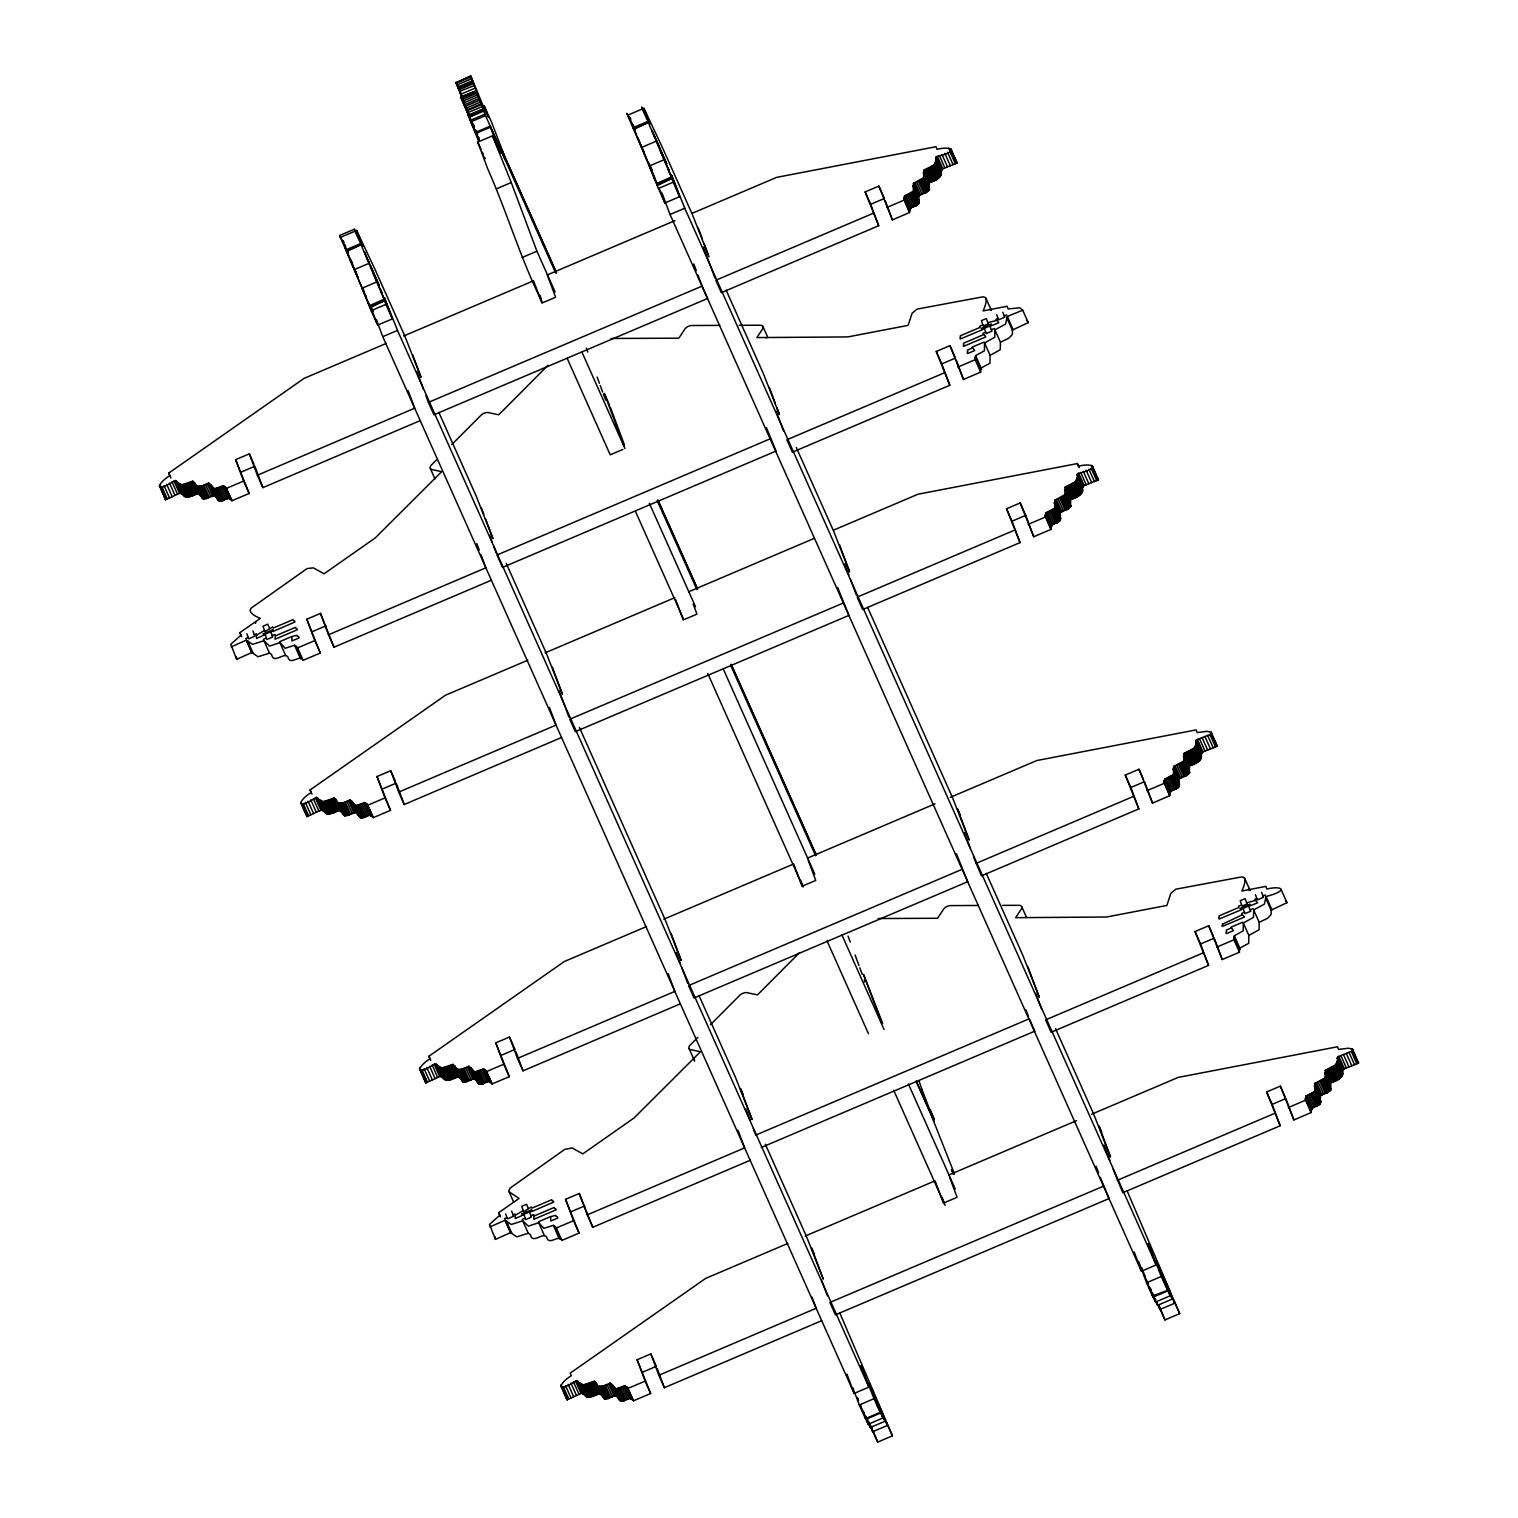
<?xml version="1.0" encoding="UTF-8"?>
<svg xmlns="http://www.w3.org/2000/svg" width="1518" height="1518" viewBox="0 0 1518 1518"><rect width="100%" height="100%" fill="white"/><g stroke="black" fill="none" stroke-linecap="round" stroke-linejoin="round"><path stroke-width="1.5" d="M885.013 1421.265L881.427 1413.486L882.945 1417.983L868.201 1424.264L866.683 1419.747L870.25 1427.527L885.013 1421.265L883.571 1417.053L887.404 1425.44L872.698 1431.721L869.472 1424.795M1172.275 1299.066L1168.689 1291.287L1170.226 1295.803L1155.483 1302.064L1153.965 1297.567L1157.532 1305.347L1172.275 1299.066L1170.833 1294.873L1174.666 1303.241L1159.961 1309.522L1159.107 1306.732L1164.951 1319.92L1179.695 1313.639L1127.172 1191.023M873.154 213.317L715.794 280.261L721.316 292.67L878.694 225.708L865.146 191.913L878.865 186.088L892.394 219.882L909.567 212.539L910.041 208.421L918.333 204.228L918.978 195.765L929.149 190.13L929.358 182.653C944.367 178.612 941.558 171.819 935.676 158.1L936.264 156.733C961.976 150.775 950.116 145.785 937.023 149.371L936.018 146.715L776.666 177.359L692.265 213.26M935.676 158.1L941.217 170.509L941.293 174.134M739.133 325.307L760.404 325.231A6.015 3.188 -24 0 1 762.529 329.026L756.894 337.584L847.784 336.92L908.125 325.364L912.071 313.22L917.081 309.103L981.672 297.054C990.059 295.213 984.385 308.002 983.133 310.924L1007.136 306.275L1008.123 308.951L1019.868 307.793L1022.715 310.203L1007.326 316.446L1005.58 324.074L994.916 329.823L994.726 337.3L984.556 342.935L984.423 350.829L975.619 355.591L974.954 358.571A26.679 14.155 -24 0 0 975.144 359.709L980.685 372.119L963.494 379.462L949.964 345.649L936.264 351.474L949.794 385.287L792.396 452.193L786.855 439.784L944.253 372.878M1006.795 317.679L1012.316 330.089L1012.449 333.372A15.711 8.33 -24 0 1 1012.126 334.7L1008.882 338.153L1000.457 342.233L1000.267 349.709L990.097 355.345L989.945 363.238L981.14 368.001L980.476 370.961A26.679 14.155 -24 0 0 980.685 372.119M1014.498 530.18L857.139 597.143L862.66 609.534L1020.039 542.59L1006.491 508.777L1020.21 502.951L1033.739 536.746L1050.911 529.421L1051.386 525.285L1059.678 521.11L1060.323 512.629L1070.494 506.993L1070.702 499.517C1085.712 495.494 1082.903 488.682 1077.021 474.982L1077.609 473.597C1103.32 467.639 1091.461 462.648 1078.368 466.254L1077.363 463.578L918.01 494.223L833.61 530.124M1077.021 474.982L1082.562 487.373L1082.638 490.997M973.455 856.816L981.463 875.867L1138.823 808.904L1125.293 775.091L1138.993 769.265L1152.542 803.079L1169.714 795.736L1170.188 791.618L1178.461 787.425L1179.125 778.962L1189.296 773.326L1189.486 765.85C1204.495 761.808 1201.706 755.015 1195.823 741.296L1196.393 739.93L1211.744 733.82L1211.174 732.302L1207.019 731.353L1197.171 732.568L1196.165 729.892L1036.813 760.537L950.249 797.367M1195.823 741.296L1201.364 753.687L1201.421 757.311M1002.563 905.373L1019.166 905.316A6.015 3.188 -24 0 1 1021.291 909.111L1015.656 917.669L1106.527 917.024L1166.868 905.449L1170.833 893.305L1175.843 889.187L1240.434 877.138C1248.821 875.298 1243.147 888.087 1241.876 891.009L1265.898 886.379L1266.885 889.036C1281.534 885.43 1289.902 890.288 1266.088 896.531L1264.342 904.159L1253.678 909.908L1253.488 917.384L1243.318 923.02L1243.166 930.913L1234.362 935.676L1233.717 938.655A26.679 14.155 -24 0 0 1233.906 939.794L1239.447 952.203L1222.256 959.547L1208.726 925.733L1195.027 931.559L1208.556 965.372L1051.139 1032.278L1045.617 1019.887L1203.015 952.962M1265.557 897.764L1271.078 910.174L1271.211 913.456A15.711 8.33 -24 0 1 1270.889 914.785L1267.644 918.238L1259.219 922.318L1259.029 929.794L1248.859 935.43L1248.707 943.323L1239.902 948.086L1239.238 951.046A26.679 14.155 -24 0 0 1239.447 952.203M1113.149 1169.258L1122.808 1192.731L1280.167 1125.768L1266.638 1091.973L1280.357 1086.148L1293.886 1119.942L1311.059 1112.599L1311.533 1108.482L1319.825 1104.288L1320.47 1095.825L1330.641 1090.19L1330.831 1082.714C1345.84 1078.672 1343.05 1071.879 1337.168 1058.16L1337.756 1056.794L1353.088 1050.703L1352.519 1049.166L1348.363 1048.217L1338.515 1049.431L1337.51 1046.775L1178.158 1077.419L1091.594 1114.25M1337.168 1058.16L1342.709 1070.57L1342.766 1074.194M886.854 207.473L904.045 200.148L904.5 196.012L913.305 191.249L913.456 183.355L923.627 177.72L923.817 170.244L933.931 164.988L935.828 161.25M1028.198 524.355L1045.39 517.012L1045.845 512.894L1054.649 508.132L1054.801 500.238L1064.972 494.602L1065.162 487.126L1075.275 481.87L1077.173 478.113M1147.001 790.669L1164.192 783.326L1164.648 779.208L1173.452 774.446L1173.604 766.552L1183.774 760.916L1183.964 753.44L1194.059 748.184L1195.975 744.427M1288.346 1107.533L1305.537 1100.189L1305.992 1096.072L1314.797 1091.309L1314.949 1083.416L1325.119 1077.78L1325.309 1070.304L1335.423 1065.048L1337.32 1061.31M291.93 637.37L291.968 640.919L298.97 637.996A7.704 4.08 -24 0 0 299.046 637.389L298.211 636.497A7.286 3.871 -24 0 0 297.319 636.346L296.902 635.302L291.684 636.573L279.748 641.659M550.692 1217.455L550.73 1221.003L557.732 1218.081A7.704 4.08 -24 0 0 557.789 1217.474L556.954 1216.582A7.286 3.871 -24 0 0 556.081 1216.43L555.664 1215.387L550.446 1216.658L538.51 1221.743M1169.505 785.907L1168.025 787.216M254.303 634.752L256.352 633.879L256.523 638.49L264.417 634.904A8.425 4.478 -24 0 0 264.36 634.429L262.937 633.841M513.046 1214.836L515.114 1213.964L515.285 1218.575L523.179 1214.988A8.425 4.478 -24 0 0 523.122 1214.514L521.699 1213.926M255.745 621.849L255.555 623.367M253.961 464.166L249.35 453.844L235.632 459.669L249.18 493.464L231.969 500.75L228.971 498.113L219.522 501.111L214.323 495.494L203.298 498.872L198.346 493.578L185.576 496.936L178.061 482.8L175.063 480.504C152.066 495.172 158.346 482.439 169.769 475.722L168.764 473.066L304.15 378.343L386.407 343.353M236.315 656.687L236.675 659.305L251.855 652.531L258.041 656.782L269.483 653.138L271.513 654.429C273.828 664.542 283.316 652.152 287.642 656.649A10.683 5.674 -24 0 1 287.908 657.161C290.204 665.7 299.103 654.922 302.518 659.324A26.679 14.155 -24 0 1 303.126 660.311L320.317 653.025L306.788 619.23L320.488 613.386L334.036 647.199L491.415 580.218M395.306 781.049L390.695 770.708L376.995 776.533L390.524 810.346L373.314 817.633L370.316 814.976L360.867 817.974L355.667 812.358L344.643 815.735L339.69 810.46L326.92 813.819L319.406 799.682L316.408 797.367C293.429 812.035 299.691 799.303 311.114 792.586L310.108 789.929L445.514 695.206L527.752 660.235M307.376 812.775L306.864 816.627L321.93 809.777L325.535 813.022M501.319 1055.257L515.019 1049.431L509.498 1037.022L495.779 1042.847L509.308 1076.66L492.117 1083.947L489.119 1081.29L479.669 1084.307L474.47 1078.672L463.445 1082.049L458.493 1076.774L445.723 1080.133L438.209 1065.997L435.211 1063.701C412.213 1078.368 418.494 1065.636 429.898 1058.919L428.911 1056.243L564.298 961.52L646.535 926.549M426.178 1079.089L425.666 1082.941L440.732 1076.091L444.319 1079.355M495.058 1236.772L495.418 1239.39L510.617 1232.616L516.803 1236.866L528.245 1233.223L530.256 1234.514C532.59 1244.627 542.078 1232.236 546.404 1236.734A10.683 5.674 -24 0 1 546.651 1237.246C548.966 1245.785 557.846 1235.007 561.28 1239.409A26.679 14.155 -24 0 1 561.888 1240.396L579.079 1233.109L565.55 1199.315L579.25 1193.471L592.779 1227.284L750.177 1160.302M642.664 1372.12L656.364 1366.295L650.842 1353.904L637.124 1359.73L650.653 1393.524L633.461 1400.81L630.463 1398.173L621.014 1401.171L615.815 1395.554L604.79 1398.932L599.838 1393.638L587.068 1396.996L579.553 1382.86L576.555 1380.564C553.558 1395.232 559.838 1382.5 571.242 1375.782L570.256 1373.126L705.642 1278.403L787.88 1243.413M903.931 197.928L909.396 210.623M1045.276 514.792L1050.741 527.486M1239.428 949.775L1234.02 937.194M991.216 324.074L990.552 325.535A8.425 4.478 -24 0 0 990.837 325.934L998.863 322.727L996.017 319.273L998.085 318.401M1249.959 904.159L1249.314 905.62A8.425 4.478 -24 0 0 1249.58 906.018L1257.625 902.812L1254.779 899.358L1256.828 898.485M436.368 460.03L431.169 465.267A6.015 3.188 -24 0 0 432.061 469.593L441.662 471.662L375.307 537.884L324.074 573.785L313.353 567.865L307.072 568.567L252.424 607.238C245.271 611.64 256.978 617.181 260.318 618.357L239.92 632.608L240.907 635.283L230.774 644.277L236.675 659.305M451.738 444.603L481.339 414.907A5.579 2.96 -24 0 1 488.454 412.611L498.72 414.793L548.017 365.307M697.882 1037.363L689.931 1045.352A6.015 3.188 -24 0 0 690.823 1049.678L700.424 1051.746L634.069 1117.969L582.817 1153.87L572.115 1147.95L564.658 1149.468L510.029 1188.158L508.796 1191.042L513.634 1202.123M710.481 1024.688L740.082 994.992A5.579 2.96 -24 0 1 747.217 992.696L757.482 994.897L799.303 952.887M495.418 1239.39L489.536 1224.362L499.669 1215.368L498.663 1212.692L519.08 1198.442L509.023 1191.782M159.371 485.646L165.519 499.745L180.585 492.914L184.171 496.158M560.863 1385.706L567.011 1399.805L582.077 1392.974L585.663 1396.218M982.829 324.871L983.266 326.028L988.313 323.884L986.32 318.552L981.425 320.64L982.829 324.871L979.698 326.218L980.116 327.376L960.268 335.82L960.571 336.939A3.966 2.106 -24 0 0 960.173 337.432L960.059 338.514A8.311 4.402 -24 0 0 960.382 338.95L982.544 329.672A13.586 7.21 -24 0 0 982.393 329.14L990.286 325.744M1241.591 904.956L1242.028 906.113L1247.075 903.969L1245.083 898.637L1240.187 900.724L1241.591 904.956L1238.46 906.303L1238.878 907.46L1219.011 915.904L1219.333 917.024A3.966 2.106 -24 0 0 1218.916 917.517L1218.821 918.599A8.311 4.402 -24 0 0 1219.144 919.035L1241.307 909.756A13.586 7.21 -24 0 0 1241.155 909.244L1249.048 905.829M178.061 482.8L182.084 484.792L192.805 481.187L196.809 486.064L202.33 498.454M231.134 646.896L246.333 640.122L251.855 652.531M319.406 799.682L323.429 801.656L334.15 798.051L338.153 802.927L343.675 815.337M438.209 1065.997L442.231 1067.97L452.952 1064.365L456.956 1069.241L462.478 1081.651M489.897 1226.98L505.077 1220.206L510.617 1232.616M579.553 1382.86L583.576 1384.852L594.297 1381.247L598.301 1386.124L603.822 1398.514M300.564 658.831L294.587 645.264L285.137 648.262L279.938 642.645L269.578 646.08L263.961 640.729L252.5 644.372L246.333 640.122M559.326 1238.916L553.349 1225.349L543.899 1228.347L538.7 1222.73L528.34 1226.165L522.723 1220.814L511.262 1224.476L505.077 1220.206M263.601 633.708L272.993 629.666L272.614 631.052A13.586 7.21 -24 0 0 272.842 631.545L294.909 622A8.311 4.402 -24 0 0 294.853 621.45L294.094 620.748A3.966 2.106 -24 0 0 293.467 620.672L292.974 619.648L273.126 628.091L272.671 626.934L264.929 631.583L262.937 626.232L267.813 624.164L269.54 628.262M522.173 1213.774L531.736 1209.751L531.376 1211.136A13.586 7.21 -24 0 0 531.604 1211.63L553.672 1202.085A8.311 4.402 -24 0 0 553.615 1201.535L552.837 1200.833A3.966 2.106 -24 0 0 552.229 1200.776L551.736 1199.732L531.869 1208.176L531.433 1207.019L523.691 1211.668L521.68 1206.317L526.575 1204.248L528.302 1208.366M196.809 486.064L201.496 486.102L208.782 483.085L214.721 488.739L223.45 485.703L229.408 499.27M338.153 802.927L342.84 802.984L350.127 799.948L356.066 805.622L364.794 802.567L370.753 816.153M456.956 1069.241L461.624 1069.298L468.929 1066.281L474.868 1071.936L483.597 1068.9L489.555 1082.467M598.301 1386.124L602.969 1386.162L610.274 1383.145L616.213 1388.799L624.942 1385.763L630.9 1399.33M957.972 367.052L975.144 359.709M1216.734 947.137L1233.906 939.794M470.789 75.995L456.102 82.788L470.789 75.995L483.768 107.38L488.492 117.095L484.147 105.748L491.509 122.066L504.545 156.145L556.632 272.898M461.833 97.152L456.178 83.129L471.263 76.944M456.918 84.989L471.662 78.727L470.922 76.507M457.753 87L472.496 80.739L477.961 95.16M458.322 88.329L473.066 82.048M458.474 88.67L473.218 82.408M458.91 89.847L473.654 83.566M461.738 95.9L459.65 91.384L474.413 85.539M460.675 94.306L475.4 88.025M475.646 90.985L460.789 97.171L469.954 118.802M476.576 90.871L460.713 96.943L464.527 104.894L462.819 99.524M461.074 97.531L475.817 91.27L479.252 98.632L478.739 97.095M465.419 96.032L473.844 92.446M461.168 98.12L475.912 91.858L475.532 90.89M461.776 99.619L476.519 93.338L475.912 91.858M462.478 101.27L477.221 95.008L481.453 104.609L483.863 110.966L482.933 108.973L468.094 115.121L478.758 141.269M463.275 103.11L478.018 96.848M464.091 105.008L478.834 98.727M464.755 106.564L479.498 100.283M465.571 108.385L480.314 102.123M466.387 110.169L481.13 103.907M466.728 110.89L481.453 104.609M467.449 112.825L482.193 106.564M468.626 114.552C468.796 118.1 469.138 116.943 483.331 109.6M468.739 116.412L475.058 113.736M479.271 111.934L483.483 110.15M468.986 117.341L483.73 111.08L482.933 108.973M470.219 120.434L484.963 114.154L483.73 111.08M484.963 114.154L485.551 115.634L470.808 121.895L478.872 139.941M555.721 273.107L490.181 126.165L475.438 132.427L479.157 140.757M501.187 149.295L500.352 146.867L500.902 148.403A46.735 1.29 67 0 0 501.054 148.935L505.133 159.637L490.637 127.114L475.893 133.375L474.717 130.206M542.287 302.537C520.769 259.35 507.24 212.862 487.733 168.84L477.753 142.104L492.477 135.842L500.219 153.014L490.181 126.165M353.144 267.282L339.634 235.48L354.358 229.218L362.764 246.182L356.521 230.205L374.623 268.553L405.002 336.465L420.903 377.147M340.317 237.434L355.06 231.153L354.358 229.218M640.425 145.083L627.598 115.235L642.323 108.973L641.64 107.019L650.027 123.983L643.784 108.006L661.886 146.373L692.284 214.285L709.039 256.884M345.895 249.844L360.62 243.582L355.06 231.153M633.158 127.664L647.901 121.402L642.323 108.973M346.294 250.906L361.037 244.645L360.62 243.582M633.556 128.726L648.3 122.465L647.901 121.402M346.597 251.608L361.037 244.645M633.879 129.428L648.3 122.465M496.519 188.801L511.262 182.521L492.477 135.842M366.597 298.704L354.206 269.654L368.95 263.392L368.305 261.95M654.619 178.631L641.488 147.474L656.212 141.193L655.567 139.751M368.95 263.392L376.692 281.969L361.967 288.249L371.151 310.659L377.621 325.137L392.365 318.875L384.358 297.471L397.507 330.412L868.884 1387.129L854.141 1393.41L382.764 336.673L376.369 319.558M656.212 141.193L663.973 159.788L649.23 166.05L658.433 188.46L664.884 202.957L679.628 196.695L671.639 175.291L684.77 208.232L1156.147 1264.949L1141.403 1271.211L670.045 214.493L662.038 193.09M369.253 305.82L383.864 299.274M656.516 183.621L671.146 177.094M369.69 306.978L384.415 300.716L383.978 299.539M656.952 184.798L671.696 178.517L671.26 177.359M370.012 307.737L384.415 300.716M657.275 185.538L671.696 178.517M371.151 310.659L385.895 304.378L384.756 301.456M658.433 188.46L673.176 182.198L672.019 179.276M522.192 257.491L536.936 251.229L511.262 182.521M382.764 336.673L397.507 330.412M670.045 214.493L684.77 208.232M403.712 335.99L533.558 280.773L541.907 303.069L555.607 297.243L547.277 274.948L674.96 220.622M941.217 170.509L941.786 169.143L936.264 156.733M241.172 472.079L254.872 466.235L262.88 487.639L420.22 420.619M878.694 225.708L870.687 204.304L884.387 198.478L878.865 186.088M223.45 485.703L226.448 488.341L243.639 481.073L235.632 459.669M262.88 487.639L257.358 475.229L414.699 408.209L408.095 390.581M702.075 286.105L707.616 298.496L433.939 414.793L428.399 402.384L702.075 286.105L697.938 275.043M622.854 449.442L610.217 454.812L567.163 358.305M245.745 638.547L248.25 637.484M264.493 630.425L256.789 635.036M987.876 322.727L996.453 320.431M1004.233 315.934L1006.738 314.871M264.701 634.372L272.614 631.052M263.449 639.363L266.371 638.11M272.12 635.663L274.91 634.486L275.384 635.757M985.732 332.138L982.943 333.334L985.58 336.389A13.226 7.021 -24 0 1 985.77 336.939L963.626 346.351A8.311 4.402 -24 0 1 963.323 345.895L963.418 344.814A3.966 2.106 -24 0 1 963.835 344.32L963.513 343.22L983.36 334.757M994.404 328.438L991.482 329.691L992.013 331.095L986.245 333.543L984.29 328.305M984.062 342.081L972.127 347.167L974.727 350.506L967.744 353.542A7.704 4.08 -24 0 1 967.308 353.144L967.346 351.891A7.286 3.871 -24 0 1 967.896 351.132L967.516 350.07L972.469 347.926M1012.316 330.089L1028.255 322.613L1026.832 320.45M312.328 631.621L326.028 625.796M949.794 385.287L941.786 363.884L955.505 358.058L949.964 345.649M770.537 438.664L496.974 555.019L502.515 567.409L776.077 451.055L766.457 427.753M334.036 647.199L328.495 634.79L485.874 567.808L480.921 554.563M545.057 652.873L674.903 597.637M688.622 591.811L814.141 538.416M1082.562 487.373L1083.131 486.007L1077.609 473.597M382.517 788.943L396.217 783.117L404.224 804.502L561.565 737.482M1020.039 542.59L1012.032 521.186L1025.732 515.361L1020.21 502.951M364.794 802.567L367.792 805.223L384.984 797.937L376.995 776.533M404.224 804.502L398.703 792.111L556.043 725.092L549.44 707.445M843.42 602.969L569.743 719.247L575.284 731.657L848.96 615.378L837.632 587.485M663.859 919.187L793.705 863.97L802.035 886.246L815.754 880.421L808.164 860.156M807.424 858.125L935.107 803.819M1201.364 753.687L1201.933 752.321L1196.393 739.93M1138.823 808.904L1130.834 787.5L1144.534 781.675L1152.542 803.079M483.597 1068.9L486.576 1071.537L503.786 1064.251L495.779 1042.847M680.368 1003.815L523.027 1070.835L517.486 1058.425L674.827 991.406L668.243 973.759M962.222 869.283L688.546 985.58L694.068 997.971L967.763 881.692L956.435 853.799M975.922 863.457L1133.301 796.495M864.596 981.918L864.406 980.135M523.255 1210.51L515.551 1215.121M1246.639 902.812L1255.215 900.516M504.507 1218.631L507.012 1217.569M1262.995 896.037L1265.481 894.956M523.444 1214.457L531.376 1211.136M522.192 1219.447L525.114 1218.195M530.883 1215.747L533.672 1214.571L534.146 1215.842M1244.494 912.223L1241.705 913.419L1242.179 914.69M1253.166 908.542L1250.244 909.775L1250.775 911.179L1245.007 913.627L1243.052 908.39M1242.806 922.166L1230.87 927.251L1233.47 930.591L1226.506 933.627A7.704 4.08 -24 0 1 1226.07 933.228L1226.089 931.976A7.286 3.871 -24 0 1 1226.639 931.217L1226.278 930.154L1231.212 928.01M1271.078 910.174L1286.998 902.698L1285.575 900.535M571.072 1211.706L584.791 1205.88M1208.556 965.372L1200.548 943.968L1214.267 938.143L1222.256 959.547M592.779 1227.284L587.257 1214.874L744.636 1147.893L738.033 1130.227M761.277 1147.494L1034.84 1031.139L1029.299 1018.749L755.736 1135.103L753.289 1128.557M805.204 1236.05L935.05 1180.833L943.38 1203.129L957.099 1197.304L949.528 1177.019M948.769 1175.008L1076.452 1120.682M1342.709 1070.57L1343.278 1069.203L1337.756 1056.794M1280.167 1125.768L1272.179 1104.364L1285.879 1098.539L1293.886 1119.942M624.942 1385.763L627.921 1388.401L645.131 1381.133L637.124 1359.73M821.712 1320.679L664.372 1387.699L658.831 1375.289L816.172 1308.269L812.054 1297.245M1103.567 1186.146L829.891 1302.444L835.412 1314.854L1109.108 1198.556L1100.265 1177.304M1117.286 1180.321L1274.646 1113.377M880.079 1411.873L880.459 1413.106L865.734 1419.387L859.283 1404.947L874.026 1398.666L860.877 1365.745L868.884 1387.129M1167.342 1289.693L1167.74 1290.926L1152.997 1297.188L1146.564 1282.748L1161.289 1276.486L1148.158 1243.546L1156.147 1264.949M867.651 1417.717L880.288 1412.347L879.852 1411.19L882.945 1417.983M1152.598 1295.955L1165.445 1291.059M872.679 1431.626L871.844 1428.931L877.689 1442.1L892.432 1435.838L839.909 1313.203M303.126 660.311L297.585 647.901A26.679 14.155 -24 0 0 296.997 646.934L294.587 645.264M297.585 647.901L314.795 640.615L306.788 619.23M561.888 1240.396L556.347 1227.986A26.679 14.155 -24 0 0 555.759 1227.018L553.349 1225.349M556.347 1227.986L573.538 1220.7L565.55 1199.315M990.78 324.302L981.235 328.419L982.393 329.14M1249.523 904.386L1239.997 908.504L1241.155 909.244M941.786 169.143L957.137 163.033L950.192 148.479M1083.131 486.007L1098.482 479.916L1097.059 477.753M1201.933 752.321L1217.284 746.23L1210.32 731.657M1343.278 1069.203L1358.629 1063.093L1355.783 1060.684M719.741 325.383L691.506 325.516A5.579 2.96 -24 0 0 684.846 329.064L678.831 338.191L611.109 338.457M978.503 905.468L950.268 905.601A5.579 2.96 -24 0 0 943.608 909.149L937.574 918.276L878.125 918.523M1248.251 889.301L1250.111 890.478L1244.57 878.087M990.248 309.444L991.349 310.393L985.808 298.002M455.969 82.162L458.91 88.67M467.923 113.964L469.745 118.423M921.843 1089.241L918.921 1080.626M475.286 129.903L475.931 131.592M1162.579 1277.776C1172.2 1300.546 1160.018 1270.983 1162.56 1277.833M339.634 235.48L348.02 252.443L347.318 250.679M476.443 132.825L477.354 134.476M472.155 123.3L472.895 124.95M472.553 124.381L474.318 128.707L473.939 127.645M471.794 122.56L474.356 128.119M1159.942 1309.522L1156.393 1301.799M1166.507 1285.158L1168.044 1289.067L1159.05 1268.441L1159.885 1270.756M857.234 1397.414L857.86 1399.198M474.204 127.284L473.255 125.216L474.337 127.854M464.66 103.983L465.362 106.222M478.834 138.65L477.999 137.284M475.893 132.408L474.679 129.58L477.164 135.785M477.772 142.104L478.91 144.533M475.419 130.263L475.893 132.028M460.239 92.921L460.296 93.034A51.46 1.423 67 0 0 460.789 94.04L462.307 97.531L460.884 94.571M477.43 135.5L476.614 133.375L477.43 135.69M1170.226 1295.803L1167.418 1289.864M1155.483 1302.064L1152.39 1295.271L1152.997 1297.188M865.981 1417.432L865.488 1416.085M868.201 1424.264L865.317 1418.21M475.077 130.017L475.741 131.724M501.49 149.428L504.545 156.145M460.941 94.363L462.003 96.621L459.783 91.687M466.937 109.182L466.045 107.323L466.728 109.372M478.872 139.789L477.753 137.417M458.36 88.101L457.279 85.463L459.1 89.353M478.303 137.341L478.739 139.599M477.297 135.045L476.785 133.413M478.189 138.366L479.005 140.017M478.189 137.474L478.986 139.295M460.201 92.807L461.662 95.729M462.914 99.372L463.787 101.402M478.625 138.214L479.138 140.149L478.929 137.834M474.622 129.694L475.665 132.559M1211.098 732.15L1217.284 746.23M1352.443 1049.014L1358.629 1063.093M629.685 118.366L635.302 130.263L634.581 128.48M1150.853 1291.097L1149.069 1286.467L1152.655 1294.493M472.933 123.983L472.25 122.522M462.25 97.664L461.529 96.014L462.136 97.19M473.54 125.235L474.413 127.208M475.57 132.009L475.722 132.692M916.113 1080.968L934.405 1121.878L921.824 1089.222M466.481 107.911L466.102 106.829L466.538 107.74M463.787 101.459L463.18 99.695M1164.477 1279.598L1165.065 1281.135M877.214 1401.797L877.746 1403.239M467.43 111.402L465.609 107.038L466.159 109.201A147.208 4.099 67 0 0 467.146 111.839M473.863 125.064L474.394 126.222M467.411 110.264L468.436 113.641M637.864 138.593L639.818 142.958M640.235 143.887L640.084 143.375M640.843 146.032L641.488 147.474M460.163 91.934L459.518 90.302M467.961 111.459L468.246 112.787M469.252 114.609L470.163 116.658M350.582 260.792L352.954 266.067M353.561 268.212L354.206 269.654M950.97 148.954L957.137 163.033M1022.715 310.203L1028.255 322.613M1092.315 465.817L1098.482 479.916M1281.477 890.288L1286.998 902.698M951.255 150.775L956.795 163.185M1092.599 467.658L1098.14 480.049M1211.402 733.972L1216.943 746.382M1352.747 1050.835L1358.287 1063.245M1091.537 465.343L1096.148 475.684M1351.665 1048.54L1357.206 1060.93M948.769 148.233L951.52 154.419M949.794 151.364L955.334 163.773M1091.138 468.227L1096.679 480.637M1209.941 734.541L1215.482 746.951M1351.286 1051.424L1356.826 1063.814M947.536 152.255L953.057 164.665M1088.88 469.138L1094.402 481.529M1207.664 735.452L1213.205 747.862M1349.009 1052.316L1354.549 1064.725M944.803 153.337L950.325 165.747M1086.148 470.219L1091.67 482.61M1204.931 736.534L1210.472 748.943M1346.295 1053.397L1351.817 1065.807M941.957 154.475L947.498 166.866M1083.302 471.339L1088.842 483.749M1202.104 737.653L1207.626 750.063M1343.449 1054.536L1348.971 1066.926M1077.363 463.578L1079.222 467.715M939.357 155.5L944.879 167.91M1080.702 472.383L1086.224 484.773M1199.486 738.697L1205.026 751.106M1340.849 1055.56L1346.371 1067.97M937.327 156.297L942.868 168.707M1078.691 473.18L1084.213 485.57M1197.474 739.494L1203.015 751.903M1338.819 1056.357L1344.36 1068.767M936.511 157.758L942.052 170.149M1007.326 316.446L1013.151 329.729M1077.856 474.622L1083.397 487.031M1196.658 740.936L1202.18 753.345M1266.088 896.531L1271.913 909.813M1338.003 1057.818L1343.525 1070.209M936.189 157.891L941.729 170.282L935.999 157.967M1077.533 474.754L1083.074 487.164L1077.344 474.83M1196.336 741.069L1201.876 753.478M1337.681 1057.951L1343.221 1070.342M1196.146 741.163L1201.687 753.554M1337.491 1058.027L1343.032 1070.437M935.562 160.604L941.293 173.469M1076.907 477.487L1082.638 490.352M1195.71 743.801L1201.44 756.666M1337.054 1060.665L1342.785 1073.53M935.657 162.179L941.179 174.589M1077.002 479.062L1082.524 491.452M1195.786 745.376L1201.326 757.767M1337.13 1062.239L1342.671 1074.649M935.486 162.73L941.027 175.139M1076.831 479.593L1082.372 492.003M1195.634 745.907L1201.155 758.317M1336.978 1062.79L1342.5 1075.199M935.24 163.318L940.78 175.727M1076.585 480.2L1082.125 492.591M1195.387 746.514L1200.928 758.905M1336.732 1063.378L1342.273 1075.788M934.917 163.925L940.439 176.335M1076.262 480.789L1081.784 493.198M1195.045 747.122L1200.586 759.512M1336.39 1063.985L1341.931 1076.395M934.481 164.494L940.003 176.904M1075.826 481.358L1081.347 493.767M1194.609 747.691L1200.15 760.082M1335.973 1064.554L1341.495 1076.964M933.931 164.988L939.452 177.397M1075.275 481.87L1080.797 494.261M1194.059 748.184L1199.6 760.594M1335.423 1065.048L1340.944 1077.457M933.342 165.424L938.883 177.834M1074.687 482.307L1080.228 494.697M1193.49 748.621L1199.011 761.03M1334.834 1065.484L1340.356 1077.894M932.773 165.823L938.314 178.232M1074.118 482.686L1079.659 495.096M1192.92 749.019L1198.442 761.41M1334.265 1065.883L1339.806 1078.292M932.242 166.164L937.763 178.574M1073.587 483.047L1079.108 495.437M1192.389 749.361L1197.911 761.77M1333.734 1066.224L1339.255 1078.634M931.729 166.487L937.27 178.877M1073.074 483.35L1078.615 495.76M1191.877 749.664L1197.417 762.074M1333.221 1066.547L1338.762 1078.937M931.274 166.752L936.815 179.162M1072.619 483.616L1078.159 496.025M1191.421 749.949L1196.943 762.34M1332.766 1066.812L1338.288 1079.222M930.876 166.999L936.397 179.409M1072.22 483.863L1077.742 496.272M1191.004 750.196L1196.545 762.586M1332.349 1067.059L1337.889 1079.469M930.534 167.227L936.056 179.617M1071.879 484.09L1077.4 496.5M1190.662 750.404L1196.203 762.814M1332.007 1067.287L1337.548 1079.678M930.249 167.416L935.771 179.826M1071.594 484.28L1077.116 496.69M1190.397 750.613L1195.918 763.004M1331.741 1067.477L1337.263 1079.886M929.737 167.701L935.278 180.092M1071.082 484.565L1076.623 496.974M1189.884 750.879L1195.425 763.288M1331.229 1067.761L1336.77 1080.152M928.902 168.1L934.424 180.49M1070.247 484.963L1075.769 497.373M1189.03 751.277L1194.571 763.687M1330.375 1068.16L1335.916 1080.55M927.84 168.574L933.361 180.965M1069.184 485.437L1074.706 497.847M1187.968 751.752L1193.509 764.161M1329.313 1068.634L1334.853 1081.025M926.682 169.067L932.204 181.458M1068.027 485.931L1073.549 498.34M1186.81 752.245L1192.351 764.655M1328.155 1069.127L1333.696 1081.518M925.563 169.542L931.084 181.932M1066.907 486.405L1072.429 498.815M1185.691 752.719L1191.232 765.129M1327.036 1069.583L1332.576 1081.992M924.595 169.921L930.136 182.331M1065.94 486.804L1071.48 499.194M1184.742 753.118L1190.283 765.527M1326.087 1069.981L1331.628 1082.391M923.817 170.244L929.358 182.653M994.916 329.823L1000.457 342.233M1065.162 487.126L1070.702 499.517M1183.964 753.44L1189.486 765.85M1253.678 909.908L1259.219 922.318M1325.309 1070.304L1330.831 1082.714M923.172 172.654L928.712 185.063M1064.535 489.536L1070.057 501.927M1183.319 755.85L1188.86 768.26M1324.664 1072.714L1330.204 1085.123M924.064 176.714L929.604 189.124M1065.408 493.597L1070.949 505.987M1184.211 759.911L1189.733 772.32M1325.556 1076.774L1331.077 1089.184M923.912 177.208L929.433 189.598M1065.256 494.071L1070.778 506.481M1184.04 760.385L1189.581 772.795M1325.385 1077.268L1330.925 1089.658M923.627 177.72L929.149 190.13M1064.972 494.602L1070.494 506.993M1183.774 760.916L1189.296 773.326M1325.119 1077.78L1330.641 1090.19M923.172 178.27L928.712 190.661M1064.516 495.134L1070.057 507.543M1183.319 761.448L1188.86 773.857M1324.664 1078.33L1330.204 1090.721M922.602 178.801L928.143 191.211M1063.947 495.665L1069.488 508.075M1182.75 761.979L1188.271 774.389M1324.094 1078.862L1329.616 1091.271M921.957 179.314L927.498 191.723M1063.302 496.196L1068.843 508.587M1182.105 762.51L1187.626 774.92M1323.449 1079.374L1328.971 1091.784M921.293 179.807L926.834 192.198M1062.657 496.671L1068.179 509.08M1181.44 762.985L1186.981 775.394M1322.785 1079.867L1328.326 1092.258M920.705 180.187L926.227 192.596M1062.05 497.069L1067.571 509.46M1180.833 763.383L1186.374 775.793M1322.178 1080.247L1327.719 1092.656M920.212 180.471L925.733 192.881M1061.556 497.354L1067.078 509.744M1180.34 763.668L1185.881 776.077M1321.704 1080.531L1327.225 1092.941M919.623 180.737L925.164 193.147M1060.968 497.619L1066.509 510.01M1179.771 763.933L1185.311 776.324M1321.115 1080.797L1326.656 1093.207M918.352 181.287L923.893 193.697M1059.697 498.151L1065.238 510.56M1178.499 764.484L1184.021 776.874M1319.844 1081.347L1325.366 1093.757M916.701 181.989L922.242 194.399M1058.046 498.853L1063.587 511.262M1176.848 765.167L1182.389 777.577M1318.193 1082.049L1323.734 1094.44M915.069 182.672L920.61 195.082M1056.414 499.555L1061.955 511.946M1175.217 765.869L1180.757 778.26M1316.561 1082.732L1322.102 1095.142M913.855 183.185L919.396 195.594M1055.219 500.048L1060.74 512.458M1174.002 766.381L1179.543 778.772M1315.347 1083.245L1320.888 1095.654M913.456 183.355L918.978 195.765M984.556 342.935L990.097 355.345M1054.801 500.238L1060.323 512.629M1173.604 766.552L1179.125 778.962M1243.318 923.02L1248.859 935.43M1314.949 1083.416L1320.47 1095.825M912.925 185.613L918.428 198.27M1054.27 502.496L1059.773 515.133M1173.072 768.81L1178.575 781.447M1314.417 1085.674L1319.92 1098.33M912.906 186.107L919.32 201.059M1054.251 502.989L1060.665 517.923M1173.053 769.303L1179.467 784.256M1314.398 1086.167L1320.812 1101.119M913.798 188.801L919.339 201.647M1055.143 505.665L1060.684 518.511M1173.945 771.998L1179.486 784.825M1315.29 1088.861L1320.831 1101.707M913.76 189.864L919.301 202.255M1055.105 506.727L1060.646 519.137M1173.907 773.041L1179.448 785.451M1315.252 1089.924L1320.793 1102.315M913.608 190.566L919.149 202.976M1054.953 507.429L1060.494 519.839M1173.756 773.763L1179.296 786.153M1315.1 1090.626L1320.641 1103.036M913.305 191.249L918.845 203.659M1054.649 508.132L1060.19 520.522M1173.452 774.446L1178.974 786.855M1314.797 1091.309L1320.318 1103.719M912.792 191.837L918.333 204.228M1054.137 508.701L1059.678 521.11M1172.94 775.015L1178.461 787.425M1314.284 1091.897L1319.825 1104.288M912.166 192.35L917.688 204.74M1053.511 509.213L1059.033 521.623M1172.294 775.527L1177.835 787.937M1313.639 1092.41L1319.18 1104.8M911.502 192.805L917.043 205.215M1052.847 509.669L1058.388 522.078M1171.649 776.002L1177.171 788.392M1312.994 1092.865L1318.516 1105.275M910.914 193.184L916.436 205.594M1052.259 510.048L1057.78 522.458M1171.042 776.381L1176.583 788.772M1312.387 1093.245L1317.928 1105.654M910.458 193.45L915.999 205.86M1057.344 522.723L1051.803 510.314L1057.116 522.837M1170.606 776.647L1176.127 789.037M1311.95 1093.51L1317.472 1105.92M910.25 193.564L915.771 205.974M1170.378 776.761L1175.919 789.17M1311.723 1093.624L1317.263 1106.034M909.927 193.716L915.468 206.106M1051.272 510.579L1056.813 522.989M1170.074 776.893L1175.596 789.303M1311.419 1093.776L1316.941 1106.167M908.846 194.171L914.386 206.562M1050.19 511.035L1055.731 523.444M1168.993 777.349L1174.515 789.758M1310.338 1094.231L1315.878 1106.622M907.366 194.797L912.906 207.207M1048.71 511.661L1054.251 524.071M1167.513 777.994L1173.034 790.385M1308.858 1094.858L1314.398 1107.267M905.885 195.424L911.426 207.833M1047.23 512.287L1052.771 524.697M1166.033 778.62L1171.554 791.011M1307.378 1095.484L1312.899 1107.893M904.804 195.879L910.345 208.289M1046.149 512.761L1051.689 525.152M1164.951 779.076L1170.492 791.485M1306.296 1095.939L1311.837 1108.349M904.5 196.012L910.477 209.598M975.619 355.591L981.577 369.159M1045.845 512.894L1051.822 526.461M1164.648 779.208L1170.625 792.775M1234.362 935.676L1240.339 949.243M1305.992 1096.072L1311.969 1109.658M904.576 197.359L910.117 209.769M1045.921 514.222L1051.462 526.632M1164.723 780.556L1170.245 792.946M1311.59 1109.829L1306.068 1097.419L1311.381 1109.905M904.367 197.454L909.908 209.845M1045.712 514.317L1051.253 526.727M1164.515 780.631L1170.036 793.041M904.159 197.53L909.567 210.129M975.258 357.109L980.799 369.519M1045.504 514.412L1050.911 526.993M1164.306 780.726L1169.714 793.307M1305.651 1097.59L1311.059 1110.189M1164.078 781.125L1169.524 793.8M1305.423 1097.988L1310.869 1110.683M903.817 198.573L909.377 211.4M1045.162 515.437L1050.722 528.264M1163.964 781.77L1169.524 794.578M1305.309 1098.634L1310.869 1111.461M903.893 199.389L909.567 212.539M1045.238 516.253L1050.911 529.421M1164.04 782.567L1169.714 795.736M1305.385 1099.449L1311.059 1112.599M1138.993 769.265L1143.604 779.607M1208.726 925.733L1213.337 936.075M1280.357 1086.148L1284.949 1096.47M865.146 191.913L870.687 204.304M936.264 351.474L941.786 363.884M1006.491 508.777L1012.032 521.186M1125.293 775.091L1130.834 787.5M1195.027 931.559L1200.548 943.968M1266.638 1091.973L1272.179 1104.364M762.928 326.484L767.539 336.825M1021.69 906.569L1026.301 916.91M726.135 290.166L763.459 373.826L779.36 414.509M796.324 447.544L833.629 531.148L849.53 571.831M867.67 607.466L952.431 797.462L969.186 840.061L957.573 808.999L960.439 815.432M986.264 873.324L1022.601 954.784L1039.356 997.383L1027.743 966.321M1055.484 1028.54L1093.776 1114.345L1110.531 1156.944L1098.918 1125.882L1101.67 1132.049M1179.695 1313.639L1173.85 1300.471L1174.704 1303.26M1167.816 1287.055L1156.052 1260.528L1163.509 1277.226L1163.092 1276.088M655.15 138.821L648.622 123.148M663.973 159.788L671.791 177.815L668.432 169.788L669.362 172.369M673.176 182.198L679.628 196.695M1161.289 1276.486L1167.74 1290.926M632.645 126.279L633.575 128.385M636.592 135.102L632.209 124.685M639.647 141.952L637.029 136.259L637.598 138.005M644.467 153.394L639.628 142.275M648.509 162.483L650.615 166.714M651.127 168.308L651.981 170.225L651.051 167.853M1141.631 1267.492L1142.447 1269.333M1142.883 1270.737L1144.06 1273.393M640.539 144.514L643.67 151.61M653.803 175.519L654.656 177.435L653.841 175.367M1145.445 1277.245L1144.306 1274.722L1145.141 1277.017M1145.862 1278.649L1148.5 1284.57M1150.511 1288.611L1151.384 1290.566M653.708 176.05L654.96 179.409M655.378 179.807L656.535 182.691M1148.5 1285.291L1147.532 1283.146L1148.348 1285.461M655.321 180.206L657.066 184.114L656.649 182.976M1148.917 1286.752L1149.733 1288.592M657.901 499.953L697.464 588.604M731.221 664.296L816.115 854.596M555.835 271.57L500.352 146.867M658.015 500.617L697.54 589.231M731.278 664.846L816.096 855.014M657.18 500.542L696.8 589.345M730.613 665.15L815.64 855.773M916.417 1081.67L930.325 1112.789L954.537 1174.04M953.589 1174.154L951.52 1169.486L953.152 1173.869M609.496 404.945L604.335 393.409L624.126 446.349M536.936 251.229L555.114 291.987M581.906 352.024L624.961 448.55M649.343 503.217L695.529 606.745M723.422 669.305L814.824 874.197M841.769 934.595L884.102 1029.508M908.39 1083.928L955.258 1189.03M469.1 114.021L469.65 115.273M476.671 132.313L477.335 133.793M478.493 138.821L477.942 137.569M479.271 145.367L481.111 149.485M482.307 152.161L483.483 154.779M484.489 157.056L485.21 158.65M635.568 511.642L683.669 619.496M707.73 673.404L802.984 886.948M827.025 940.875L868.41 1033.606M893.647 1090.209L944.348 1203.869M814.388 1254.247L811.637 1248.062L823.249 1279.124L806.494 1236.525L765.357 1144.287M438.854 412.365L476.178 496.025L492.933 538.624L485.475 518.644M506.196 563.292L546.347 653.347L562.267 694.011M579.44 727.483L665.15 919.661L681.051 960.325M698.982 995.504L735.319 1076.983L752.093 1119.582L740.48 1088.501L743.346 1094.952M892.432 1435.838L886.569 1422.651L887.442 1425.44M879.795 1407.205L883.95 1417.167L868.789 1382.708L876.247 1399.425L875.81 1398.268M367.887 261.001L361.341 245.347M376.692 281.969L384.528 300.014L381.17 291.968L382.1 294.549M385.895 304.378L392.365 318.875M874.026 1398.666L880.459 1413.106M352.65 264.075L350.81 259.957L352.897 265.783M345.383 248.459L346.313 250.565M344.928 246.884L352.385 264.132M353.352 266.732L355.838 272.272L355.44 271.02M356.275 273.05L358.324 278.098M362.688 287.87L363.846 290.488M861.123 1404.833L861.086 1404.548M868.505 1421.436L871.256 1427.394M356.256 273.392L353.125 266.371M356.958 275.574L358.476 279.198M370.487 305.668L373.048 311.437M358.95 280.261L359.026 280.887M359.216 281.342L366.521 297.718L366.009 296.124M857.347 1397.604L858.6 1400.848M864.103 1412.746L864.008 1412.29M865.336 1415.952L867.727 1420.886L867.214 1419.482M367.014 299.539L368.115 302.006M861.541 1408.192L860.27 1405.326L861.332 1408.249M861.807 1408.647L866.285 1418.685M367.698 301.608L369.804 306.313L368.476 302.917M862.034 1409.824L862.888 1411.702M430.372 468.588L434.983 478.929M689.115 1048.672L694.656 1061.082M243.639 481.073L249.18 493.464M314.795 640.615L320.317 653.025M384.984 797.937L390.524 810.346M503.786 1064.251L509.308 1076.66M573.538 1220.7L579.079 1233.109M645.131 1381.133L650.653 1393.524M226.353 488.208L231.969 500.75M367.717 805.071L373.314 817.633M486.5 1071.385L492.117 1083.947M627.845 1388.268L633.461 1400.81M225.594 487.05L231.761 500.371M366.939 803.914L373.105 817.253M485.741 1070.247L491.908 1083.567M627.086 1387.11L633.253 1400.431M225.081 486.671L230.869 499.213M366.426 803.534L372.214 816.096M485.229 1069.867L491.016 1082.41M626.573 1386.731L632.361 1399.273M224.683 486.557L230.413 498.986M295.82 646.099L301.361 658.508M366.028 803.42L371.758 815.868M484.811 1069.735L490.561 1082.182M554.582 1226.183L560.123 1238.593M626.156 1386.598L631.905 1399.046M224.474 486.633L229.996 499.043M365.819 803.515L371.341 815.906M484.603 1069.829L490.143 1082.239L484.394 1069.905M625.947 1386.693L631.488 1399.103L625.739 1386.788M224.266 486.728L229.787 499.137M365.61 803.591L371.132 816.001M223.146 485.836L228.668 498.227M364.491 802.699L370.012 815.109M483.274 1069.014L488.815 1081.423M624.619 1385.877L630.16 1398.287M222.064 486.291L227.586 498.682M363.409 803.155L368.931 815.564M482.193 1069.469L487.733 1081.879M623.556 1386.351L629.078 1398.742M220.584 486.917L226.106 499.327M361.929 803.781L367.451 816.191M480.713 1070.114L486.253 1082.505M622.076 1386.978L627.598 1399.387M219.104 487.544L224.626 499.953M360.449 804.407L365.971 816.817M479.233 1070.74L484.773 1083.131M620.577 1387.604L626.118 1400.013M218.023 487.999L223.544 500.409M359.368 804.882L364.889 817.272M478.17 1071.196L483.692 1083.605M619.515 1388.059L625.036 1400.469M217.7 488.132L223.241 500.542M359.045 805.014L364.586 817.405M477.847 1071.329L483.388 1083.738M619.192 1388.192L624.733 1400.602M217.472 488.208L222.994 500.617M358.817 805.071L364.339 817.481M477.62 1071.404L483.141 1083.795M618.964 1388.268L624.486 1400.678M216.979 488.341L222.501 500.75M358.324 805.223L363.846 817.614M477.107 1071.537L482.648 1083.928M618.452 1388.401L623.993 1400.81M216.296 488.511L221.837 500.902M357.641 805.375L363.182 817.785M476.443 1071.689L481.965 1084.099M617.788 1388.572L623.31 1400.962M215.518 488.663L221.059 501.054M356.863 805.527L362.404 817.936M475.665 1071.841L481.187 1084.25M617.01 1388.723L622.551 1401.114M214.721 488.739L220.262 501.149M356.066 805.622L361.607 818.012M474.868 1071.936L480.409 1084.345M616.213 1388.799L621.754 1401.209M213.981 488.701L219.522 501.111M355.326 805.584L360.867 817.974M474.128 1071.898L479.669 1084.307M615.473 1388.761L621.014 1401.171M213.317 488.435L218.858 500.826M354.662 805.299L360.202 817.709M473.464 1071.613L478.986 1084.023M614.809 1388.496L620.331 1400.886M210.964 484.678L218.288 500.428M352.309 801.561L359.633 817.31M471.092 1067.875L478.436 1083.624M612.456 1384.739L619.78 1400.488M210.623 484.337L217.586 499.688M351.967 801.2L358.931 816.551M470.77 1067.534L477.715 1082.884M612.115 1384.397L619.059 1399.748M208.782 483.085L214.323 495.494M279.938 642.645L285.46 655.036M350.127 799.948L355.667 812.358M468.929 1066.281L474.47 1078.672M538.7 1222.73L544.222 1235.121M610.274 1383.145L615.815 1395.554M208.383 483.255L213.905 495.665M349.728 800.138L355.25 812.528M468.512 1066.452L474.052 1078.862M609.856 1383.315L615.397 1395.725M207.169 483.787L212.691 496.177M348.514 800.65L354.036 813.06M467.316 1066.964L472.838 1079.374M608.661 1383.847L614.183 1396.237M205.537 484.47L211.078 496.879M346.882 801.352L352.423 813.743M465.684 1067.666L471.206 1080.076M607.029 1384.53L612.57 1396.939M203.886 485.172L209.427 497.581M345.231 802.054L350.772 814.445M464.034 1068.368L469.574 1080.778M605.378 1385.232L610.919 1397.642M202.615 485.722L208.156 498.113M343.96 802.586L349.501 814.995M462.762 1068.9L468.284 1081.309M604.107 1385.782L609.629 1398.173M202.027 485.95L207.568 498.359M343.372 802.813L348.912 815.223M462.174 1069.146L467.696 1081.537M603.519 1386.01L609.041 1398.42M201.496 486.102L207.017 498.511M342.84 802.984L348.362 815.375M461.624 1069.298L467.164 1081.708M602.969 1386.162L608.509 1398.571M200.793 486.253L206.334 498.663M342.138 803.136L347.679 815.527M460.941 1069.45L466.462 1081.86M602.285 1386.313L607.807 1398.723M200.015 486.386L205.537 498.796M341.36 803.269L346.882 815.678M460.144 1069.583L465.684 1081.992M601.507 1386.446L607.029 1398.856M199.2 486.481L204.74 498.891M340.544 803.364L346.085 815.754M459.347 1069.678L464.887 1082.087M600.692 1386.541L606.232 1398.951M198.441 486.519L203.962 498.929M339.785 803.401L345.326 815.792M458.588 1069.716L464.11 1082.125M599.933 1386.579L605.454 1398.989M197.776 486.462L203.298 498.872M339.121 803.326L344.643 815.735M457.924 1069.659L463.445 1082.049M599.268 1386.522L604.79 1398.932M197.226 486.291L202.767 498.682M338.571 803.155L344.112 815.564M457.373 1069.469L462.895 1081.879M598.718 1386.351L604.24 1398.742M194.532 482.326L200.053 494.716M335.876 799.189L341.398 811.599M454.66 1065.503L460.201 1077.913M596.005 1382.386L601.545 1394.776M192.805 481.187L198.346 493.578M263.961 640.729L269.483 653.138M334.15 798.051L339.69 810.46M452.952 1064.365L458.493 1076.774M522.723 1220.814L528.245 1233.223M594.297 1381.247L599.838 1393.638M192.027 481.51L197.568 493.919M333.372 798.392L338.912 810.783M452.174 1064.706L457.715 1077.116M593.519 1381.57L599.06 1393.979M191.078 481.927L196.619 494.337M332.423 798.81L337.964 811.2M451.226 1065.124L456.766 1077.533M592.57 1381.987L598.111 1394.397M189.978 482.42L195.499 494.811M331.322 799.284L336.844 811.694M450.106 1065.598L455.647 1078.008M591.451 1382.481L596.991 1394.871M188.82 482.895L194.342 495.304M330.165 799.777L335.687 812.168M448.948 1066.091L454.489 1078.501M590.293 1382.955L595.834 1395.365M187.739 483.35L193.26 495.741M329.083 800.214L334.605 812.623M447.867 1066.528L453.408 1078.937M589.231 1383.41L594.752 1395.801M186.866 483.673L192.388 496.082M328.211 800.536L333.732 812.946M446.994 1066.869L452.535 1079.26M588.358 1383.733L593.88 1396.143M186.316 483.844L191.856 496.234M327.66 800.707L333.201 813.117M446.463 1067.021L451.984 1079.431M587.808 1383.904L593.329 1396.294M185.993 483.9L191.515 496.31M327.338 800.764L332.859 813.174M446.121 1067.097L451.662 1079.488M587.466 1383.961L593.007 1396.37M185.594 483.995L191.116 496.405M326.939 800.859L332.48 813.269M445.742 1067.192L451.263 1079.583M587.087 1384.055L592.608 1396.465M185.139 484.109L190.68 496.519M326.484 800.992L332.025 813.382M445.286 1067.306L450.808 1079.715M586.631 1384.169L592.153 1396.579M184.627 484.261L190.167 496.652M325.972 801.125L331.512 813.534M444.774 1067.439L450.296 1079.848M586.119 1384.321L591.659 1396.712M184.058 484.394L189.598 496.803M325.402 801.276L330.943 813.667M444.205 1067.59L449.745 1080M585.55 1384.454L591.09 1396.864M183.45 484.546L188.991 496.936M324.795 801.409L330.336 813.819M443.598 1067.723L449.119 1080.133M584.942 1384.606L590.464 1396.996M182.786 484.678L188.327 497.069M324.131 801.542L329.672 813.952M442.933 1067.856L448.455 1080.266M584.278 1384.739L589.819 1397.129M182.084 484.792L187.625 497.183M323.429 801.656L328.97 814.065M442.231 1067.97L447.753 1080.38M583.576 1384.852L589.098 1397.243M181.363 484.83L186.885 497.221M322.708 801.694L328.249 814.103M441.51 1068.008L447.032 1080.418M582.855 1384.89L588.377 1397.281M180.68 484.735L186.202 497.126M322.025 801.599L327.546 814.009M440.827 1067.913L446.349 1080.323M582.172 1384.795L587.694 1397.186M180.054 484.546L185.576 496.936M321.399 801.409L326.92 813.819M440.182 1067.723L445.723 1080.133M581.527 1384.606L587.068 1396.996M179.485 484.28L185.025 496.69M320.829 801.162L326.37 813.553M439.632 1067.477L445.154 1079.867M580.977 1384.34L586.517 1396.75M179.01 484.014L184.551 496.405M320.355 800.878L325.896 813.287M439.157 1067.192L444.698 1079.602M580.502 1384.074L586.043 1396.465M176.354 481.073L181.894 493.483M247.51 640.634L253.051 653.025M317.698 797.937L323.239 810.346M436.501 1064.27L442.042 1076.66M506.272 1220.719L511.794 1233.128M577.846 1381.133L583.386 1393.543M175.86 481.301L181.572 493.616M317.205 798.164L322.917 810.479M435.989 1064.479L441.719 1076.812M577.333 1381.342L583.064 1393.676M175.063 480.504L181.059 493.824M246.675 640.976L252.216 653.385M316.408 797.367L322.404 810.707M435.211 1063.701L441.207 1077.021M505.437 1221.06L510.978 1233.47M576.555 1380.564L582.551 1393.885M174.001 480.978L179.541 493.388M315.346 797.861L320.886 810.251M434.148 1064.175L439.67 1076.566M575.493 1381.038L581.014 1393.448M168.764 473.066L170.927 478.018M239.92 632.608L241.76 636.744M310.108 789.929L311.987 794.18M428.911 1056.243L430.789 1060.494M498.663 1212.692L500.523 1216.829M172.027 481.889L177.549 494.28M313.372 798.753L318.894 811.162M432.175 1065.067L437.696 1077.476M573.519 1381.949L579.041 1394.34M169.466 483.047L175.006 495.437M310.81 799.91L316.351 812.32M429.613 1066.224L435.135 1078.634M570.958 1383.107L576.479 1395.497M166.676 484.318L172.217 496.709M308.021 801.181L313.562 813.591M426.824 1067.496L432.345 1079.905M568.168 1384.378L573.69 1396.769M164.001 485.532L169.523 497.942M305.346 802.396L310.867 814.805M424.129 1068.71L429.67 1081.12M565.493 1385.592L571.015 1398.002M161.762 486.538L167.303 498.948M303.107 803.42L308.647 815.811M421.909 1069.735L427.45 1082.144M563.254 1386.598L568.795 1399.008M159.637 484.735L165.519 499.745M301.892 803.667L306.503 814.009M419.765 1067.913L425.306 1080.323M561.11 1384.795L567.011 1399.805M160.339 487.202L165.86 499.593M301.684 804.066L307.205 816.475M420.486 1070.38L426.008 1082.789M561.831 1387.262L567.352 1399.653M300.716 802.529L306.864 816.627M419.518 1068.843L425.666 1082.941M1153.775 1295.158L1154.192 1296.106M1155.274 1298.554L1155.805 1299.712M468.683 115.71L469.043 116.734M872.603 1392.936L871.768 1390.64L880.782 1411.247L879.226 1407.338M866.93 1418.305L867.461 1419.482M485.551 115.634L490.637 127.114M474.318 127.607L472.857 125.33M471.092 119.296L471.092 119.296A37.798 1.044 67 0 0 471.32 119.694L471.301 119.941M470.903 119.505L471.415 120.643M478.075 137.872L477.772 136.962M670.197 173.716L670.633 174.836M468.284 113.755L467.316 111.554L468.303 114.078M382.916 295.896L383.371 297.035M643.101 150.092L643.518 151.193M929.965 1110.094L934.139 1119.164L930.268 1109.981M465.115 105.672L464.603 104.23M476.994 134.969L477.43 136.013L475.969 132.711L477.487 136.468M1158.538 1304.512L1160.302 1308.611M468.758 114.894L469.669 117.133M470.58 119.656L471.244 121.212M871.275 1426.711L872.072 1428.609M476.519 93.338L477.221 95.008M476.272 132.806L476.671 134.248M873.021 1430.81L877.689 1442.1M1161.289 1310.964L1164.951 1319.92M469.878 117.133L468.853 114.704M471.662 78.727L472.496 80.739M476.595 132.597L477.145 135.216M661.222 152.882L660.558 150.946L669.381 171.173L668.015 167.663M646.478 159.162L645.833 157.208L653.48 174.437M467.658 110.453L468.151 111.668M373.959 275.081L373.542 274.037M475.438 129.675L475.912 130.909M459.593 90.245L462.516 97.588M472.743 124.95L472.003 123.129M477.031 132.559L477.734 134.229M476.918 134.438L476.386 133.148M470.371 119.903L472.25 125.178M1152.864 1294.19L1152.352 1292.558M630.805 119.087L630.103 117.379M632.987 124.552L633.841 126.658M343.258 240.603L344.093 242.69M344.871 244.607L345.724 246.732M466.102 107.949L466.747 109.808M467.051 110.131L467.886 112.294A65.255 1.822 67 0 0 468.303 113.357L468.056 113.452M868.732 1422.195L869.207 1423.448M473.521 127.019L474.261 128.992M1261.61 892.337L1263.469 897.309L1257.359 899.908L1255.424 894.69M1248.574 906.037L1249.959 909.775M1002.848 312.253L1004.707 317.224L998.616 319.824L996.662 314.606M989.812 325.953L991.216 329.672M1025.732 515.361L1033.739 536.746M956.302 360.202L963.494 379.462M885.184 200.623L892.394 219.882M1166.166 1282.976L1166.583 1284.133L1164.268 1278.725M1167.076 1285.025L1171.232 1294.987L1167.778 1287.074M1104.041 1144.933L1109.829 1160.416M1138.557 1261.363L1146.564 1282.748M1134.212 1251.952L1141.403 1271.211M1035.712 993.379L1041.481 1008.844M1096.129 1166.26L1098.615 1172.883M964.347 832.49L970.135 847.974M1026.035 1010.02L1028.483 1016.567M839.606 544.905L849.549 571.527M844.729 563.956L848.866 575.018M850.516 579.44L856.304 594.923M769.436 387.583L775.243 403.124M776.893 407.564L779.379 414.205M776.115 411.093L783.554 430.96M698.261 228.042L702.398 239.123M704.067 243.563L708.204 254.663M703.384 247.092L714.959 278.06M657.465 142.559L666.725 163.963L651.772 129.998L656.706 141.079L656.288 139.922M693.821 263.98L696.288 270.621M660.102 190.111L664.884 202.957M641.545 146.202L641.981 147.36M642.778 149.561L644.752 154.798L640.71 144.912M645.264 155.747L645.738 157.018M638.736 139.903L639.173 141.06M635.814 133.375L636.346 134.798M628.756 116.374L629.761 119.049L626.896 113.3L627.598 115.235M882.66 1023.398L863.495 974.366L881.635 1022.885M942.109 1197.285L945.126 1205.387M800.764 880.421L803.022 886.493M693.157 603.974L696.952 614.107L683.252 619.932L675.662 599.667M610.312 407.147L624.334 444.641M539.858 295.194L541.376 299.255M878.884 1405.156L879.32 1406.313L876.987 1400.905M821.636 1280.395L827.405 1295.822M870.307 1425.288L870.801 1426.559M867.195 1418.286L867.632 1419.425M852.888 1387.832L859.283 1404.947M846.949 1374.151L854.141 1393.41M745.945 1108.918L750.025 1119.829M671.127 933.418L681.089 960.04M676.174 952.488L680.292 963.532M681.943 967.934L687.711 983.36M552.324 667.085L562.286 693.726M559.022 690.595L568.927 717.046M481.32 507.562L483.825 514.204M489.631 535.38L492.079 541.926M493.711 546.29L496.158 552.837M412.649 354.662L420.941 376.844M416.862 371.512L423.446 389.158M425.932 395.762L428.399 402.384M476.804 543.52L479.271 550.142M380.752 289.843L382.119 293.353L373.485 273.828M370.183 264.758L379.443 286.143L364.491 252.178L369.443 263.278L369.007 262.121M370.43 305.896L376.825 323.011M355.516 271.741L357.47 276.978L353.447 267.092M351.455 262.083L351.891 263.24M347.129 251.76L349.083 256.978M657.161 1368.439L664.372 1387.699M650.842 1353.904L658.831 1375.289M579.25 1193.471L587.257 1214.874M515.816 1051.576L523.027 1070.835M509.498 1037.022L517.486 1058.425M390.695 770.708L398.703 792.111M320.488 613.386L328.495 634.79M249.35 453.844L257.358 475.229M529.44 1211.914L531.395 1217.151L525.645 1219.599L523.919 1214.267M511.642 1211.041L513.596 1216.26L507.486 1218.859L505.627 1213.888M270.678 631.83L272.652 637.067L266.883 639.514L265.176 634.182M252.88 630.957L254.834 636.175L248.724 638.774L246.865 633.803M848.031 936.113L850.27 942.109M855.07 955.031L858.979 965.543M859.795 967.744L862.243 974.347M597.086 377.052L599.439 383.352M600.217 385.458L602.665 392.061M603.5 394.263L605.644 400.05M586.365 348.172L587.808 352.062M464.698 105.178L465.229 106.715M350.316 260.185L349.747 258.439M1156.28 1301.818L1157.513 1305.233M868.827 1423.315L870.269 1427.527M765.926 337.641A6.015 3.188 -24 0 1 766.818 337.774M694.428 1060.532A6.015 3.188 -24 0 1 694.542 1059.222M1222.597 924.158L1222.578 924.405A3.966 2.106 -24 0 0 1222.18 924.898L1222.066 925.98A8.311 4.402 -24 0 0 1222.388 926.435L1244.532 917.024A13.226 7.021 -24 0 0 1244.343 916.474L1242.122 914.842L1222.597 924.158M275.536 635.833L274.967 638.642A13.226 7.021 -24 0 0 275.194 639.173L297.319 629.761A8.311 4.402 -24 0 0 297.262 629.211L296.503 628.49A3.966 2.106 -24 0 0 295.877 628.433L295.384 627.389L275.536 635.833M534.279 1215.918L533.729 1218.726A13.226 7.021 -24 0 0 533.938 1219.258L556.081 1209.846A8.311 4.402 -24 0 0 556.024 1209.296L555.246 1208.575A3.966 2.106 -24 0 0 554.639 1208.518L554.146 1207.474L534.279 1215.918M875.336 1400.013C877.062 1403.201 882.281 1416.674 875.336 1400.013"/></g></svg>
